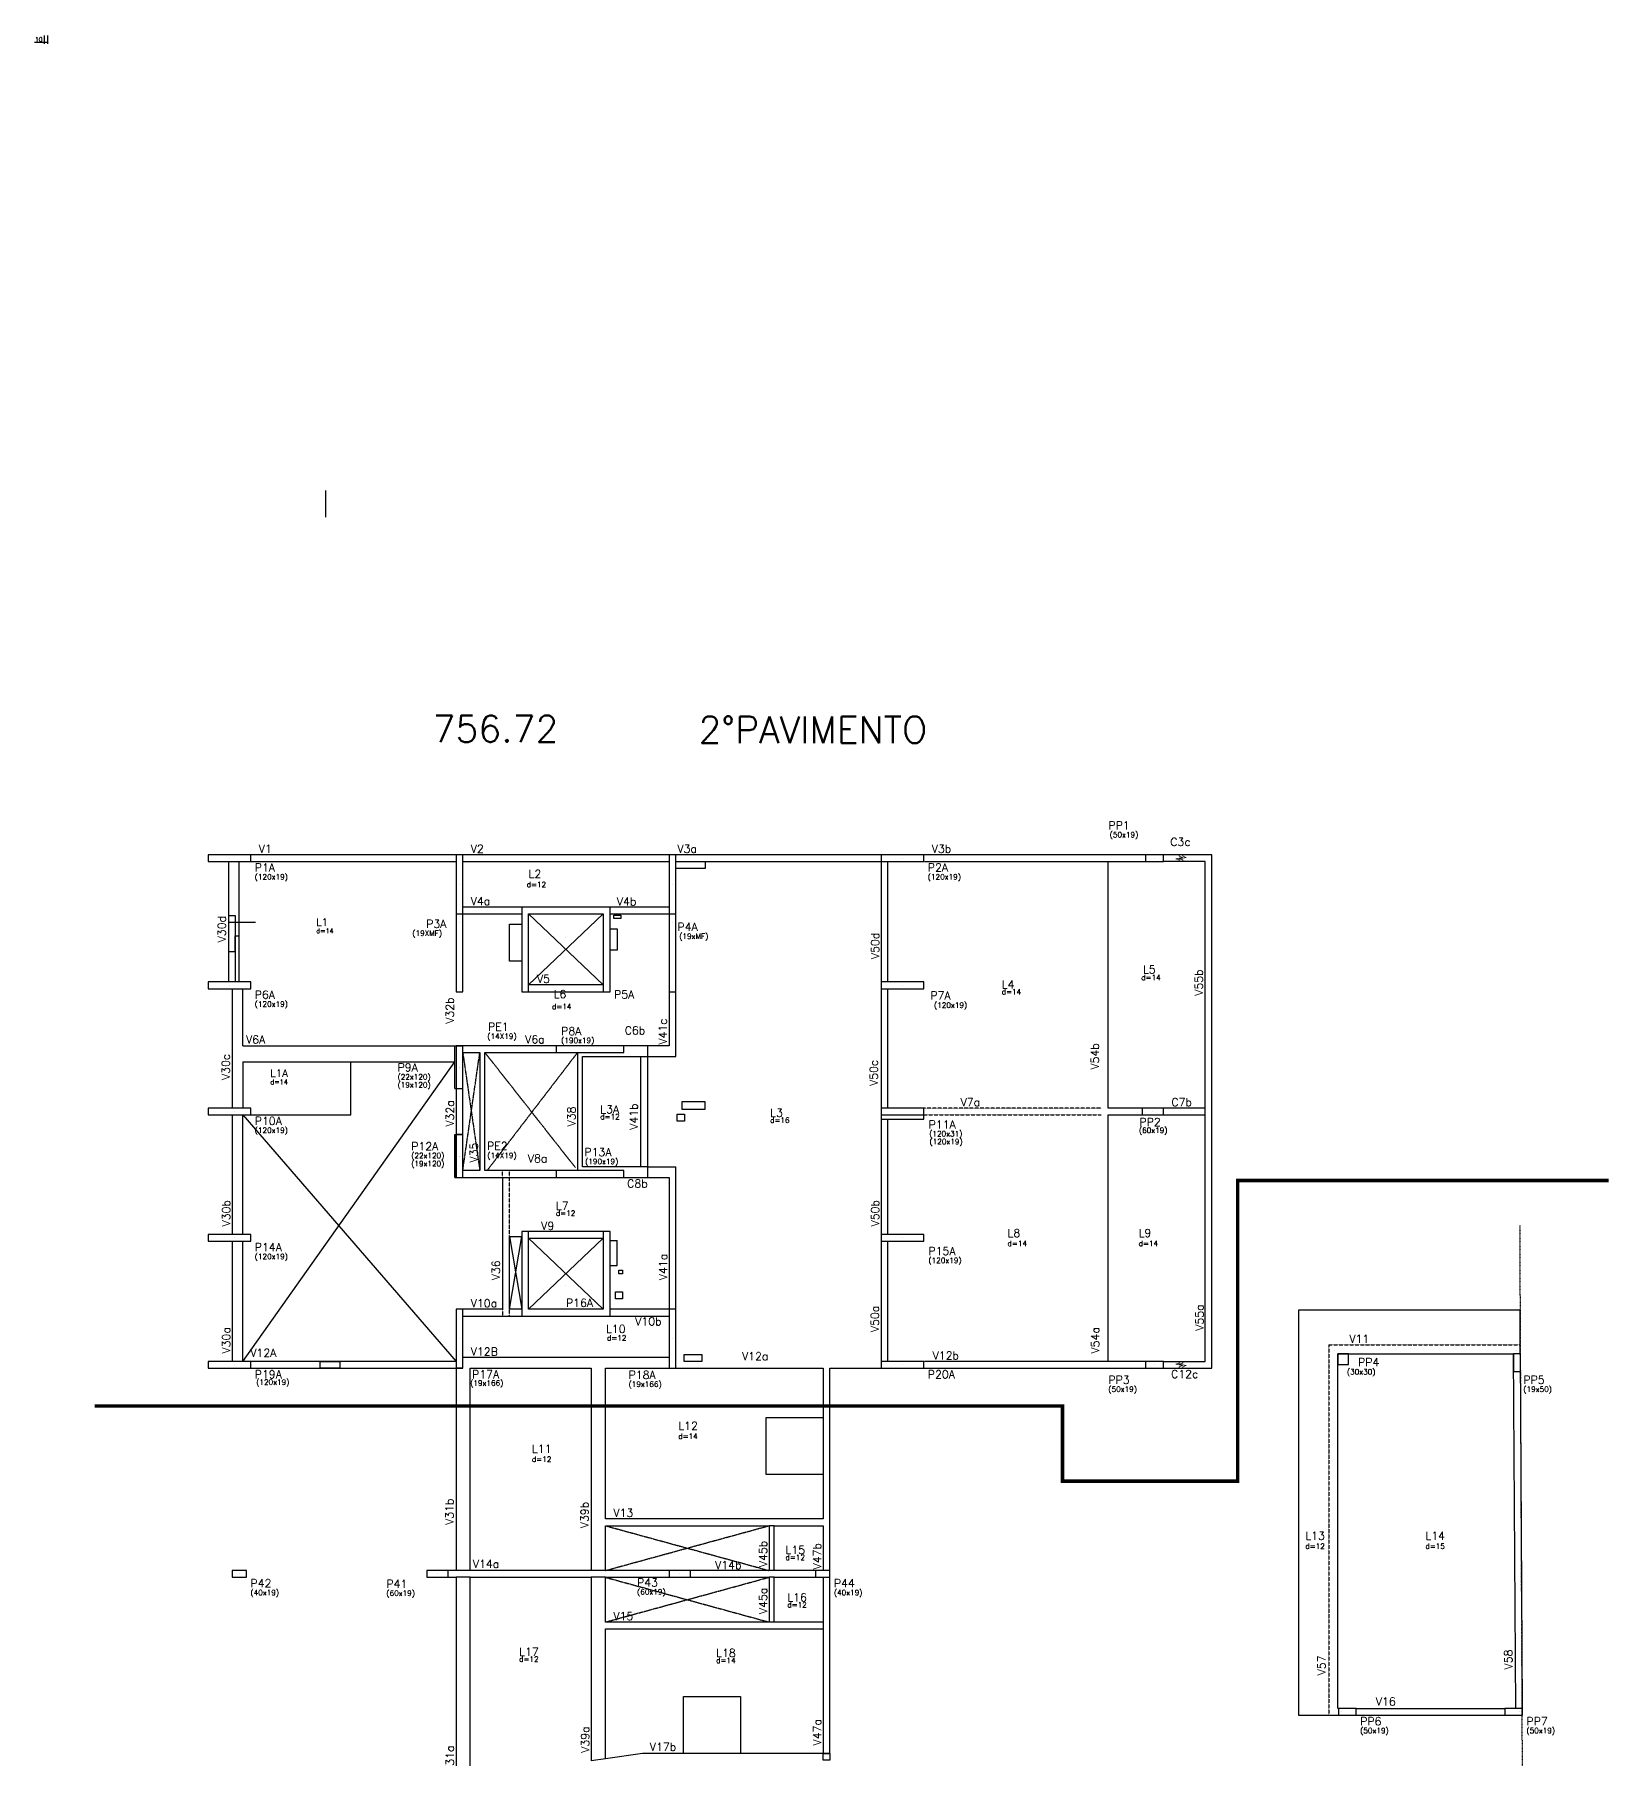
# Model space of a CAD drawing. Extents: x -40810 to 33675, y -2018 to 21213.
# Drawn here: x -1311 to 3119, y 10576 to 15426 of the extents above; entities that cross this region are included whole.
import ezdxf

# ---------------------------------------------------------------- set-up
doc = ezdxf.new("R2010")
doc.units = 0
for name, pattern in [('ESTILO_TQS_0001', [1, 0.7, -0.3]), ('ESTILO_TQS_0003', [1.5, 0.5, -0.4, 0.1, -0.5]), ('TRAZO_HUECO', [0.75, 0.5, -0.25])]:
    doc.linetypes.add(name, pattern=pattern)
doc.layers.get('0').update_dxf_attribs({"color": 1, "lineweight": 9})
for name, color, linetype in [('1', 5, 'Continuous'), ('10', 7, 'Continuous'), ('12', 3, 'Continuous'), ('13', 7, 'Continuous'), ('18', 9, 'Continuous'), ('19', 5, 'Continuous'), ('201', 7, 'ESTILO_TQS_0001'), ('24', 5, 'ESTILO_TQS_0003'), ('241', 7, 'TRAZO_HUECO'), ('242', 3, 'Continuous'), ('3', 2, 'Continuous'), ('4', 2, 'Continuous'), ('42', 7, 'Continuous'), ('51', 6, 'Continuous'), ('8', 5, 'Continuous'), ('9', 3, 'Continuous'), ('STEPHANIE', 6, 'Continuous')]:
    doc.layers.add(name, color=color, linetype=linetype)
doc.styles.add('Romans', font='romans.shx', dxfattribs={"height": 12})
doc.styles.get("Standard").update_dxf_attribs({"font": 'romans.shx', "width": 0.8})
doc.dimstyles.new('PAINEL', dxfattribs={"dimtxt": 10, "dimasz": 3, "dimexe": 3, "dimexo": 3, "dimgap": 3, "dimtad": 3, "dimdec": 1, "dimzin": 12, "dimdsep": 46, "dimtxsty": 'Romans', "dimblk1": 'OBLIQUE', "dimblk2": 'OBLIQUE', "dimsah": 1, "dimcen": 0.9, "dimclrd": 16, "dimclre": 16, "dimclrt": 240, "dimadec": 1, "dimazin": 3, "dimtfac": 1, "dimtdec": 1, "dimtmove": 0, "dimatfit": 3, "dimldrblk": 'OBLIQUE', "dimfxl": 1, "dimtolj": 1, "dimtzin": 12, "dimlwd": -1, "dimlwe": -1, "dimarcsym": 1})

# ---------------------------------------------------------------- blocks, each defined once
blk = doc.blocks.new('_Oblique')
at = {"color": 0, "linetype": 'ByBlock', "lineweight": -2}
blk.add_line((-0.5, -0.5), (0.5, 0.5), dxfattribs=at)
blk = doc.blocks.new('*D3596')
at = {"layer": 'Defpoints', "color": 0, "linetype": 'Continuous', "transparency": 16777216}
for p in [(-1284.1, 15426.2), (-1274.1, 15426.2), (-1284.1, 15403.4)]:
    blk.add_point(p, dxfattribs=at)
at = {"layer": 'STEPHANIE', "color": 16, "transparency": 16777216}
for p, q in [((-1284.1, 15403.4), (-1310.8, 15403.4)), ((-1284.1, 15423.2), (-1284.1, 15400.4)), ((-1274.1, 15403.4), (-1284.1, 15403.4)), ((-1274.1, 15423.2), (-1274.1, 15400.4))]:
    blk.add_line(p, q, dxfattribs=at)
at = {"layer": 'STEPHANIE', "color": 16, "linetype": 'Continuous', "transparency": 16777216, "xscale": 3, "yscale": 3, "zscale": 3, "rotation": 180}
blk.add_blockref('_Oblique', (-1284.1, 15403.4), dxfattribs=at)
at = {"layer": 'STEPHANIE', "color": 16, "linetype": 'Continuous', "transparency": 16777216, "xscale": 3, "yscale": 3, "zscale": 3}
blk.add_blockref('_Oblique', (-1274.1, 15403.4), dxfattribs=at)
at = {"layer": 'STEPHANIE', "color": 240, "linetype": 'Continuous', "transparency": 16777216, "insert": (-1298.9, 15412.4), "char_height": 12, "attachment_point": 5, "style": 'Romans'}
blk.add_mtext('\\A1;10', dxfattribs=at)

msp = doc.modelspace()

# ---------------------------------------------------------------- linework, layer by layer
for points in [[(1906.948, 13100.825), (1906.948, 13105.158), (1897.448, 13108.325), (1916.448, 13112.325), (1906.948, 13115.491), (1906.948, 13119.825)], [(1916.948, 13100.825), (1916.948, 13105.158), (1907.448, 13108.325), (1926.448, 13112.325), (1916.948, 13115.491), (1916.948, 13119.825)], [(1906.948, 11694.825), (1906.948, 11690.491), (1897.448, 11687.325), (1916.448, 11683.325), (1906.948, 11680.158), (1906.948, 11675.825)], [(1916.948, 11694.825), (1916.948, 11690.491), (1907.448, 11687.325), (1926.448, 11683.325), (1916.948, 11680.158), (1916.948, 11675.825)]]:
    msp.add_lwpolyline(points)
at = {"layer": '1'}
for p, q in [((1069.066, 13100.825), (1069.066, 12762.325)), ((1980.066, 13100.825), (1862.566, 13100.825)), ((-765.934, 12949.325), (-746.934, 12949.325)), ((-746.934, 12949.325), (-746.934, 12762.325)), ((-724.934, 12582.825), (-128.934, 12582.825)), ((-724.934, 12537.825), (-128.934, 12537.825)), ((-724.934, 12537.825), (-724.934, 12407.325)), ((-421.934, 12388.325), (-421.934, 12537.825)), ((412.066, 12552.825), (492.066, 12552.825)), ((-702.934, 12388.325), (-421.934, 12388.325)), ((412.066, 12242.825), (492.066, 12242.825)), ((5.066, 11841.825), (-106.934, 11841.825)), ((1862.561, 11694.825), (1980.066, 11694.825)), ((2404.566, 10719.325), (2822.066, 10719.325))]:
    msp.add_line(p, q, dxfattribs=at)
for points in [[(-765.934, 13100.825), (-765.934, 12762.325)], [(-735.934, 12762.325), (-735.934, 13100.825)], [(-106.934, 13119.825), (-702.934, 13119.825)], [(-702.934, 13100.825), (-125.934, 13100.825)], [(474.066, 13119.825), (-106.934, 13119.825)], [(-106.934, 13100.825), (474.066, 13100.825)], [(1069.066, 13119.825), (474.066, 13119.825)], [(493.066, 13100.825), (1069.066, 13100.825)], [(1088.066, 12762.325), (1088.066, 13100.825)], [(1697.566, 13119.825), (1189.066, 13119.825)], [(1191.294, 13100.825), (1812.566, 13100.825)], [(1812.566, 13119.825), (1697.566, 13119.825)], [(1707.066, 12407.325), (1707.066, 13100.825)], [(1999.066, 13119.825), (1862.566, 13119.825)], [(1980.066, 11694.825), (1980.066, 13100.825)], [(1999.066, 12397.825), (1999.066, 13119.825)], [(59.066, 12972.825), (-106.934, 12972.825)], [(-106.934, 12953.825), (59.066, 12953.825)], [(473.066, 12972.825), (307.066, 12972.825)], [(307.066, 12953.825), (473.066, 12953.825)], [(-754.934, 12743.325), (-754.934, 12407.325)], [(-724.934, 12582.825), (-724.934, 12743.325)], [(288.066, 12753.825), (78.066, 12753.825)], [(78.066, 12734.825), (288.066, 12734.825)], [(473.066, 12734.825), (473.066, 12582.825)], [(492.066, 12552.825), (492.066, 12734.825)], [(1069.066, 12743.325), (1069.066, 12407.32)], [(1088.066, 12407.32), (1088.066, 12743.325)], [(-45.435, 12582.825), (-106.934, 12582.825)], [(-106.934, 12563.825), (-58.935, 12563.825)], [(-58.935, 12563.825), (-58.935, 12231.825)], [(155.566, 12582.825), (-45.435, 12582.825)], [(-44.935, 12563.825), (155.566, 12563.825)], [(-44.935, 12231.825), (-44.935, 12563.825)], [(216.065, 12563.825), (216.065, 12231.825)], [(473.066, 12582.825), (345.566, 12582.825)], [(412.066, 12582.825), (412.066, 12212.825)], [(230.065, 12552.825), (412.066, 12552.825)], [(230.065, 12242.825), (230.065, 12552.825)], [(393.066, 12552.825), (393.066, 12242.825)], [(-125.934, 12462.825), (-125.934, 12332.825)], [(-106.934, 12332.825), (-106.934, 12462.825)], [(-754.934, 12388.325), (-754.934, 12052.325)], [(-724.934, 12052.325), (-724.934, 12388.325)], [(1069.066, 12376.32), (1069.066, 12052.325)], [(1088.066, 12052.325), (1088.066, 12376.32)], [(1802.566, 12407.325), (1707.066, 12407.325)], [(1707.066, 12388.325), (1802.566, 12388.325)], [(1707.066, 11694.825), (1707.066, 12388.325)], [(1980.066, 12407.325), (1862.566, 12407.325)], [(1862.566, 12388.325), (1980.066, 12388.325)], [(1999.066, 11675.825), (1999.066, 12397.825)], [(-58.935, 12231.825), (-106.934, 12231.825)], [(155.566, 12231.825), (-44.935, 12231.825)], [(412.066, 12242.825), (230.065, 12242.825)], [(492.066, 11841.825), (492.066, 12242.825)], [(-106.934, 12212.825), (-45.435, 12212.825)], [(-45.435, 12212.825), (155.566, 12212.825)], [(5.066, 12212.825), (5.066, 11841.825)], [(345.566, 12212.825), (473.066, 12212.825)], [(473.066, 12212.825), (473.066, 11841.825)], [(-754.934, 12033.325), (-754.934, 11694.825)], [(-724.934, 11694.825), (-724.934, 12033.325)], [(288.066, 12060.825), (78.066, 12060.825)], [(78.066, 12041.825), (288.066, 12041.825)], [(1069.066, 12033.325), (1069.066, 11694.825)], [(1088.066, 11694.825), (1088.066, 12033.325)], [(472.066, 11841.825), (307.066, 11841.825)], [(492.066, 11841.825), (491.066, 11841.825)], [(2364.066, 11839.821), (2242.566, 11839.821)], [(2242.566, 11839.821), (2242.566, 10700.325)], [(2865.19, 11839.821), (2364.066, 11839.821)], [(2865.951, 11714.825), (2865.19, 11839.821)], [(-106.934, 11822.825), (59.066, 11822.825)], [(307.066, 11822.825), (472.066, 11822.825)], [(-125.934, 11694.825), (-724.934, 11694.825)], [(-105.934, 11705.825), (-106.934, 11705.825)], [(473.066, 11705.825), (-105.934, 11705.825)], [(1812.561, 11694.825), (1191.373, 11694.825)], [(2352.566, 11716.825), (2846.305, 11716.825)], [(2352.566, 10719.325), (2352.566, 11716.825)], [(2853.009, 10719.211), (2847.067, 11716.711)], [(2872.008, 10719.325), (2866.066, 11716.825)], [(-702.934, 11675.825), (-125.934, 11675.825)], [(-106.934, 11675.825), (-125.934, 11675.825)], [(-125.934, 11675.825), (-125.934, 11107.325)], [(-85.934, 11675.825), (254.066, 11675.825)], [(-85.934, 11107.325), (-85.934, 11675.825)], [(254.066, 11675.825), (254.066, 11242.825)], [(294.066, 11675.825), (473.066, 11675.825)], [(294.066, 11252.325), (294.066, 11675.825)], [(492.066, 11675.825), (906.066, 11675.825)], [(906.066, 11675.825), (906.066, 11252.325)], [(925.066, 11675.825), (1069.066, 11675.825)], [(925.066, 11242.825), (925.066, 11675.825)], [(1189.066, 11675.825), (1697.566, 11675.825)], [(1697.566, 11675.825), (1812.561, 11675.825)], [(1862.561, 11675.825), (1999.066, 11675.825)], [(254.066, 11242.825), (254.066, 11107.325)], [(761.066, 11252.325), (294.066, 11252.325)], [(294.066, 11233.325), (754.066, 11233.325)], [(294.066, 11107.325), (294.066, 11233.325)], [(754.066, 11233.325), (754.066, 11107.325)], [(768.066, 11233.325), (754.066, 11233.325)], [(906.066, 11252.325), (761.066, 11252.325)], [(768.066, 11233.325), (906.066, 11233.325)], [(768.066, 11107.325), (768.066, 11233.325)], [(906.066, 11233.325), (906.066, 11107.325)], [(925.066, 11107.325), (925.066, 11242.825)], [(-125.934, 11107.325), (-147.934, 11107.325)], [(-85.934, 11107.325), (-125.934, 11107.325)], [(254.066, 11107.325), (-85.934, 11107.325)], [(294.066, 11107.325), (254.066, 11107.325)], [(473.066, 11107.325), (294.066, 11107.325)], [(754.066, 11107.325), (533.066, 11107.325)], [(768.066, 11107.325), (754.066, 11107.325)], [(885.066, 11107.325), (768.066, 11107.325)], [(-147.934, 11088.325), (-125.934, 11088.325)], [(-125.934, 11088.325), (-125.934, 10518.534)], [(-85.934, 11088.325), (-125.934, 11088.325)], [(-85.934, 11088.325), (254.066, 11088.325)], [(-85.934, 10524.202), (-85.934, 11088.325)], [(254.066, 11088.325), (254.066, 10952.825)], [(294.066, 11088.325), (254.066, 11088.325)], [(294.066, 11088.325), (473.066, 11088.325)], [(294.066, 10962.325), (294.066, 11088.325)], [(533.066, 11088.325), (754.066, 11088.325)], [(754.066, 11088.325), (754.066, 10962.325)], [(768.066, 11088.325), (754.066, 11088.325)], [(768.066, 11088.325), (885.066, 11088.325)], [(768.066, 10962.325), (768.066, 11088.325)], [(906.066, 11088.325), (906.066, 10962.325)], [(925.066, 10952.825), (925.066, 11088.325)], [(754.066, 10962.325), (294.066, 10962.325)], [(768.066, 10962.325), (754.066, 10962.325)], [(906.066, 10962.325), (768.066, 10962.325)], [(906.066, 10962.325), (906.066, 10592.825)], [(254.066, 10952.825), (254.066, 10572.38)], [(294.066, 10943.325), (761.066, 10943.325)], [(294.066, 10578.048), (294.066, 10943.325)], [(761.066, 10943.325), (906.066, 10943.325)], [(925.066, 10592.825), (925.066, 10952.825)], [(2242.566, 10700.325), (2354.566, 10700.325)], [(2404.566, 10700.325), (2853.066, 10700.325)], [(294.066, 10578.048), (254.066, 10572.38)], [(398.348, 10592.825), (294.066, 10578.048)], [(409.566, 10592.825), (398.348, 10592.825)], [(906.066, 10592.825), (409.566, 10592.825)], [(925.066, 10592.825), (906.066, 10592.825)]]:
    msp.add_lwpolyline(points, dxfattribs=at)
at = {"layer": '18'}
for points in [[(-689.303, 12929.46), (-765.934, 12929.46), (-765.934, 12847.46), (-746.934, 12847.46), (-746.934, 12891.46), (-735.934, 12891.46), (-735.934, 12917.46)], [(-507.437, 11694.825), (-452.437, 11694.825), (-452.437, 11675.825), (-507.437, 11675.825), (-507.437, 11694.825)]]:
    msp.add_lwpolyline(points, dxfattribs=at)
at = {"layer": '19'}
for p, q in [((78.066, 12753.825), (288.066, 12953.825)), ((78.066, 12953.825), (288.066, 12753.825)), ((-724.934, 11694.825), (-128.934, 12537.825)), ((-724.934, 12388.325), (-125.934, 11694.825)), ((78.066, 12041.825), (288.066, 11841.825)), ((78.066, 11841.825), (288.066, 12041.825))]:
    msp.add_line(p, q, dxfattribs=at)
at = {"layer": '201'}
for p, q in [((5.066, 12212.825), (5.066, 12231.825)), ((5.066, 11841.825), (5.066, 11822.825))]:
    msp.add_line(p, q, dxfattribs=at)
for points in [[(1688.066, 12407.325), (1189.066, 12407.325)], [(1189.066, 12388.325), (1688.066, 12388.325)], [(24.066, 11822.825), (24.066, 12231.825)], [(2327.566, 11741.825), (2327.566, 10700.325)], [(2327.566, 11741.825), (2865.823, 11741.825)]]:
    msp.add_lwpolyline(points, dxfattribs=at)
at = {"layer": '201', "linetype": 'ESTILO_TQS_0001'}
msp.add_lwpolyline([(59.066, 11841.825), (24.066, 11841.825)], dxfattribs=at)
at = {"layer": '24'}
msp.add_line((2864.226, 12077.41), (2871.932, 10364.342), dxfattribs=at)
at = {"layer": '241'}
for p, q in [((-106.934, 12231.825), (-58.935, 12563.825)), ((-106.934, 12563.825), (-58.935, 12231.825)), ((-44.935, 12563.825), (209.603, 12240.046)), ((-38.435, 12231.825), (216.065, 12563.825)), ((294.066, 11107.325), (754.066, 11233.325)), ((294.066, 11233.325), (754.066, 11107.325)), ((294.066, 10962.325), (754.066, 11088.325)), ((294.066, 11088.325), (754.066, 10962.325))]:
    msp.add_line(p, q, dxfattribs=at)
at = {"layer": '242'}
for p, q in [((-762.934, 13110.325), (-762.934, 13110.325)), ((1129.066, 13110.325), (1129.066, 13110.325)), ((1837.566, 13110.325), (1837.566, 13110.325)), ((-116.434, 13036.825), (-116.434, 13036.825)), ((482.566, 13036.825), (482.566, 13036.825)), ((-116.434, 12930.325), (-116.434, 12930.325)), ((482.566, 12930.325), (482.566, 12930.325)), ((183.066, 12887.345), (183.066, 12887.345)), ((-762.934, 12752.825), (-762.934, 12752.825)), ((1129.066, 12752.825), (1129.066, 12752.825)), ((354.427, 12653.118), (354.427, 12653.118)), ((250.566, 12573.325), (250.566, 12573.325)), ((-116.434, 12522.825), (-116.434, 12522.825)), ((-114.934, 12522.825), (-114.934, 12522.825)), ((-747.934, 12397.825), (-747.934, 12397.825)), ((1832.566, 12397.825), (1832.566, 12397.825)), ((-116.434, 12272.825), (-116.434, 12272.825)), ((-114.934, 12272.825), (-114.934, 12272.825)), ((250.566, 12222.325), (250.566, 12222.325)), ((-747.934, 12042.825), (-747.934, 12042.825)), ((1129.066, 12042.825), (1129.066, 12042.825)), ((183.066, 11908.304), (183.066, 11908.304)), ((-116.434, 11758.825), (-116.434, 11758.825)), ((482.566, 11758.825), (482.566, 11758.825)), ((2343.066, 11726.325), (2343.066, 11726.325)), ((2856.566, 11726.325), (2856.566, 11726.325)), ((-747.934, 11685.325), (-747.934, 11685.325)), ((1129.066, 11685.325), (1129.066, 11685.325)), ((1837.561, 11685.325), (1837.561, 11685.325)), ((-734.934, 11097.825), (-734.934, 11097.825)), ((-177.934, 11097.825), (-177.934, 11097.825)), ((503.066, 11097.825), (503.066, 11097.825)), ((905.066, 11097.825), (905.066, 11097.825)), ((2364.066, 10709.825), (2364.066, 10709.825)), ((2862.566, 10709.825), (2862.566, 10709.825))]:
    msp.add_line(p, q, dxfattribs=at)
at = {"layer": '3'}
for points in [[(-822.934, 13100.825), (-702.934, 13100.825), (-702.934, 13119.825), (-822.934, 13119.825), (-822.934, 13100.825)], [(-125.934, 12953.825), (-106.934, 12953.825), (-106.934, 13119.825), (-125.934, 13119.825), (-125.934, 12953.825)], [(473.066, 12953.825), (492.066, 12953.825), (492.066, 13119.825), (473.066, 13119.825), (473.066, 12953.825)], [(1069.066, 13100.825), (1189.066, 13100.825), (1189.066, 13119.825), (1069.066, 13119.825), (1069.066, 13100.825)], [(288.066, 12734.825), (307.066, 12734.825), (307.066, 12972.825), (59.066, 12972.825), (59.066, 12734.825), (78.066, 12734.825), (78.066, 12953.825), (288.066, 12953.825), (288.066, 12734.825)], [(-822.934, 12743.325), (-702.934, 12743.325), (-702.934, 12762.325), (-822.934, 12762.325), (-822.934, 12743.325)], [(1069.066, 12743.325), (1189.066, 12743.325), (1189.066, 12762.325), (1069.066, 12762.325), (1069.066, 12743.325)], [(-125.934, 12462.825), (-106.934, 12462.825), (-106.934, 12582.825), (-125.934, 12582.825), (-125.934, 12462.825)], [(155.566, 12563.825), (345.566, 12563.825), (345.566, 12582.825), (155.566, 12582.825), (155.566, 12563.825)], [(-822.934, 12388.325), (-702.934, 12388.325), (-702.934, 12407.325), (-822.934, 12407.325), (-822.934, 12388.325)], [(1069.066, 12388.325), (1189.066, 12388.325), (1189.066, 12407.325), (1069.066, 12407.325), (1069.066, 12388.325)], [(-125.934, 12212.825), (-106.934, 12212.825), (-106.934, 12332.825), (-125.934, 12332.825), (-125.934, 12212.825)], [(155.566, 12212.825), (345.566, 12212.825), (345.566, 12231.825), (155.566, 12231.825), (155.566, 12212.825)], [(-822.934, 12033.325), (-702.934, 12033.325), (-702.934, 12052.325), (-822.934, 12052.325), (-822.934, 12033.325)], [(288.066, 12060.825), (288.066, 11841.825), (78.066, 11841.825), (78.066, 12060.825), (59.066, 12060.825), (59.066, 11822.825), (307.066, 11822.825), (307.066, 12060.825), (288.066, 12060.825)], [(1069.066, 12033.325), (1189.066, 12033.325), (1189.066, 12052.325), (1069.066, 12052.325), (1069.066, 12033.325)], [(-125.934, 11675.825), (-106.934, 11675.825), (-106.934, 11841.825), (-125.934, 11841.825), (-125.934, 11675.825)], [(473.066, 11675.825), (492.066, 11675.825), (492.066, 11841.825), (473.066, 11841.825), (473.066, 11675.825)], [(-822.934, 11675.825), (-702.934, 11675.825), (-702.934, 11694.825), (-822.934, 11694.825), (-822.934, 11675.825)], [(1069.066, 11675.825), (1189.066, 11675.825), (1189.066, 11694.825), (1069.066, 11694.825), (1069.066, 11675.825)], [(-754.934, 11088.325), (-714.934, 11088.325), (-714.934, 11107.325), (-754.934, 11107.325), (-754.934, 11088.325)], [(-207.934, 11088.325), (-147.934, 11088.325), (-147.934, 11107.325), (-207.934, 11107.325), (-207.934, 11088.325)], [(473.066, 11088.325), (533.066, 11088.325), (533.066, 11107.325), (473.066, 11107.325), (473.066, 11088.325)], [(885.066, 11088.325), (925.066, 11088.325), (925.066, 11107.325), (885.066, 11107.325), (885.066, 11088.325)]]:
    msp.add_lwpolyline(points, dxfattribs=at)
at = {"layer": '4'}
for p, q in [((-125.934, 12953.825), (-125.934, 12734.825)), ((-106.934, 12734.825), (-106.934, 12953.825)), ((473.066, 12953.825), (473.066, 12734.825)), ((492.066, 12734.825), (492.066, 12953.825)), ((-125.934, 12734.825), (-106.934, 12734.825)), ((473.066, 12734.825), (492.066, 12734.825)), ((-128.934, 12462.825), (-128.934, 12582.825)), ((-128.934, 12582.825), (-106.934, 12582.825)), ((-125.934, 12582.825), (-125.934, 12462.825)), ((-128.934, 12462.825), (-106.934, 12462.825)), ((1189.066, 12407.32), (1069.066, 12407.32)), ((-128.934, 12212.825), (-128.934, 12332.825)), ((-128.934, 12332.825), (-106.934, 12332.825)), ((-128.934, 12332.825), (-106.934, 12332.825)), ((-125.934, 12332.825), (-125.934, 12212.825)), ((-125.934, 12212.825), (-125.934, 12332.825)), ((-128.934, 12212.825), (-106.934, 12212.825)), ((-128.934, 12212.825), (-106.934, 12212.825))]:
    msp.add_line(p, q, dxfattribs=at)
for points in [[(1812.566, 13100.825), (1862.566, 13100.825), (1862.566, 13119.825), (1812.566, 13119.825), (1812.566, 13100.825)], [(1069.066, 12388.325), (1069.066, 12376.32), (1189.066, 12376.32), (1189.066, 12388.325)], [(1802.566, 12388.325), (1862.566, 12388.325), (1862.566, 12407.325), (1802.566, 12407.325), (1802.566, 12388.325)], [(1812.561, 11675.825), (1862.561, 11675.825), (1862.561, 11694.825), (1812.561, 11694.825), (1812.561, 11675.825)], [(2352.566, 11686.825), (2382.566, 11686.825), (2382.566, 11716.825), (2352.566, 11716.825), (2352.566, 11686.825)], [(2847.066, 11666.825), (2866.066, 11666.825), (2866.066, 11716.825), (2847.066, 11716.825), (2847.066, 11666.825)], [(2354.566, 10700.325), (2404.566, 10700.325), (2404.566, 10719.325), (2354.566, 10719.325), (2354.566, 10700.325)], [(2822.066, 10700.325), (2872.066, 10700.325), (2872.066, 10719.325), (2822.066, 10719.325), (2822.066, 10700.325)], [(906.066, 10592.825), (925.066, 10592.825), (925.066, 10573.825), (906.066, 10573.825), (906.066, 10592.825)]]:
    msp.add_lwpolyline(points, dxfattribs=at)
at = {"layer": '42', "linetype": 'Continuous'}
for p, q in [((317.561, 12950.324), (337.561, 12950.324)), ((317.561, 12940.324), (317.561, 12950.324)), ((337.561, 12950.324), (337.561, 12940.324)), ((337.561, 12940.324), (317.561, 12940.324))]:
    msp.add_line(p, q, dxfattribs=at)
at = {"layer": '42'}
for p, q in [((24.066, 11841.825), (59.066, 12046.825)), ((24.066, 12046.825), (59.066, 11841.825)), ((307.066, 12034.825), (327.066, 12034.825)), ((327.066, 11964.825), (327.066, 12034.825)), ((307.066, 11964.825), (327.066, 11964.825))]:
    msp.add_line(p, q, dxfattribs=at)
for points in [[(574.066, 13080.824), (492.066, 13080.824), (492.066, 13100.824), (574.066, 13100.824), (574.066, 13080.824)], [(59.066, 12820.825), (24.066, 12820.825), (24.066, 12924.825), (59.066, 12924.825), (59.066, 12820.825)], [(307.066, 12911.82), (327.066, 12911.82), (327.066, 12851.82), (307.066, 12851.82), (307.066, 12911.82)], [(574.066, 12424.825), (509.066, 12424.825), (509.066, 12404.825), (574.066, 12404.825), (574.066, 12424.825)], [(496.066, 12390.825), (516.066, 12390.825), (516.066, 12370.825), (496.066, 12370.825), (496.066, 12390.825)], [(24.066, 12046.825), (59.066, 12046.825), (59.066, 11841.825), (24.066, 11841.825), (24.066, 12046.825)], [(332.066, 11951.825), (342.066, 11951.825), (342.066, 11941.825), (332.066, 11941.825), (332.066, 11951.825)], [(322.066, 11890.825), (342.066, 11890.825), (342.066, 11870.825), (322.066, 11870.825), (322.066, 11890.825)], [(565.069, 11694.825), (515.069, 11694.825), (515.069, 11714.825), (565.069, 11714.825), (565.069, 11694.825)], [(906.066, 11377.325), (746.066, 11377.325), (746.066, 11537.325), (906.066, 11537.325), (906.066, 11377.325)], [(674.066, 10592.825), (514.066, 10592.825), (514.066, 10752.825), (674.066, 10752.825), (674.066, 10592.825)]]:
    msp.add_lwpolyline(points, dxfattribs=at)
at = {"layer": '51'}
msp.add_line((-491.492, 14069.402), (-491.492, 14144.402), dxfattribs=at)
at = {"layer": 'STEPHANIE', "linetype": 'Continuous', "const_width": 10}
msp.add_lwpolyline([(-1141.585, 11569.842), (1579.091, 11569.842), (1579.091, 11358.693), (2071.36, 11358.693), (2071.36, 12203.885), (3114.499, 12203.885)], dxfattribs=at)

# ---------------------------------------------------------------- texts
for s, p in [('756.72', (-191.709, 13436.615)), ('2%%dPAVIMENTO', (555.814, 13434.05))]:
    msp.add_text(s, height=75).set_placement(p)
at = {"layer": '10'}
for s, height, p in [('L2', 22.5, (77.987, 13054.973)), ('L1', 21, (-518.828, 12919.953)), ('L5', 22.5, (1805.236, 12785.989)), ('L4', 22.5, (1408.233, 12744.087)), ('L6', 22.5, (148.64, 12716.741)), ('L1A', 21, (-647.803, 12495.15)), ('L3A', 22.5, (279.68, 12392.763)), ('L3', 22.5, (757.239, 12382.907)), ('L7', 22.5, (154.939, 12121.55)), ('L8', 22.5, (1424.551, 12045.072)), ('L9', 22.5, (1793.034, 12045.072)), ('L10', 22.5, (295.663, 11775.531)), ('L12', 22.5, (499.044, 11502.832)), ('L11', 22.5, (87.496, 11438.303)), ('L13', 22.5, (2261.812, 11193.684)), ('L14', 22.5, (2599.347, 11193.684)), ('L15', 22.5, (800.325, 11153.796)), ('L16', 22.5, (805.517, 11020.543)), ('L17', 22.5, (51.651, 10867.696)), ('L18', 22.5, (605.433, 10864.235))]:
    msp.add_text(s, height=height, dxfattribs=at).set_placement(p)
at = {"layer": '12'}
for s, p in [('(50x19)', (1711.665, 13168.824)), ('(120x19)', (-691.684, 13050.2)), ('(120x19)', (1200.316, 13050.2)), ('(19XMF)', (-248.742, 12891.714)), ('(19xMF)', (501.687, 12883.135)), ('(120x19)', (-691.684, 12692.7)), ('(120x19)', (1217.821, 12689.538)), ('(190x19)', (169.624, 12590.416)), ('(22x120)', (-290.269, 12487.793)), ('(19x120)', (-290.269, 12465.293)), ('(120x19)', (-691.684, 12337.7)), ('(120x31)', (1204.481, 12328.111)), ('(120x19)', (1205.139, 12305.732)), ('(60x19)', (1793.867, 12337.54)), ('(22x120)', (-251.797, 12266.325)), ('(19x120)', (-251.797, 12243.825)), ('(190x19)', (237.024, 12250.108)), ('(120x19)', (-691.684, 11982.7)), ('(120x19)', (1202.117, 11971.894)), ('(120x19)', (-687.421, 11629.483)), ('(19x166)', (-86.015, 11626.958)), ('(19x166)', (359.176, 11623.666)), ('(30x30)', (2378.51, 11658.44)), ('(50x19)', (1708.007, 11609.601)), ('(19x50)', (2874.461, 11609.553)), ('(40x19)', (-703.684, 11037.7)), ('(60x19)', (-321.694, 11035.978)), ('(60x19)', (383.08, 11039.74)), ('(40x19)', (936.316, 11037.7)), ('(50x19)', (2415.816, 10649.7)), ('(50x19)', (2883.316, 10649.7))]:
    msp.add_text(s, height=15, dxfattribs=at).set_placement(p)
at = {"layer": '13'}
for s, height, p in [('d=12', 15, (72.719, 13028.608)), ('d=14', 13.5, (-518.828, 12899.058)), ('d=14', 15, (1800.436, 12767.243)), ('d=14', 15, (1408.233, 12727.087)), ('d=14', 15, (143.989, 12685.315)), ('d=14', 13.5, (-647.803, 12474.255)), ('d=12', 15, (279.68, 12375.763)), ('d=16', 15, (757.239, 12365.907)), ('d=12', 15, (154.939, 12104.55)), ('d=14', 15, (1424.551, 12019.572)), ('d=14', 15, (1793.034, 12019.572)), ('d=12', 15, (298.5, 11753.814)), ('d=14', 15, (499.044, 11477.332)), ('d=12', 15, (87.496, 11412.803)), ('d=12', 15, (2261.812, 11168.184)), ('d=15', 15, (2599.347, 11168.184)), ('d=12', 15, (800.325, 11136.796)), ('d=12', 15, (805.517, 11003.543)), ('d=12', 15, (51.651, 10850.696)), ('d=14', 15, (605.433, 10847.235))]:
    msp.add_text(s, height=height, dxfattribs=at).set_placement(p)
at = {"layer": '8'}
for s, p in [('V1', (-680.434, 13125.45)), ('V2', (-84.434, 13125.45)), ('V3a', (496.566, 13125.45)), ('V3b', (1211.566, 13125.45)), ('C3c', (1882.034, 13144.628)), ('V4a', (-84.434, 12978.45)), ('V4b', (326.209, 12977.292)), ('V5', (101.566, 12759.45)), ('V6A', (-716.241, 12588.928)), ('V6a', (68.454, 12589.56)), ('C6b', (348.259, 12614.571)), ('V7a', (1292.566, 12412.95)), ('C7b', (1885.231, 12412.95)), ('V8a', (76.066, 12254.798)), ('C8b', (355.196, 12184.176)), ('V9', (113.467, 12065.092)), ('V10a', (-84.434, 11847.45)), ('V10b', (377.948, 11796.637)), ('V11', (2385.566, 11747.45)), ('V12A', (-704.091, 11708.126)), ('V12B', (-84.434, 11711.45)), ('V12a', (678.038, 11698.531)), ('V12b', (1213.873, 11700.45)), ('C12c', (1884.36, 11648.506)), ('V13', (316.566, 11257.95)), ('V14a', (-78.573, 11114.458)), ('V14b', (602.393, 11111.299)), ('V15', (316.566, 10967.95)), ('V16', (2459.853, 10727.765)), ('V17b', (418.924, 10600.092))]:
    msp.add_text(s, height=22.5, dxfattribs=at).set_placement(p)
for s, rotation, p in [('V30d', 90, (-773.116, 12873.585)), ('V50d', 90, (1063.441, 12826.358)), ('V55b', 90, (1973.206, 12723.208)), ('V32b', 90, (-132.205, 12644.724)), ('V41c', 90, (466.435, 12585.955)), ('V54b', 90, (1681.377, 12515.622)), ('V30c', 90, (-761.975, 12486.45)), ('V50c', 90, (1059.58, 12469.716)), ('V32a', 90, (-131.559, 12355.325)), ('V41b', 90, (384.799, 12346.554)), ('V38', 90, (210.013, 12355.933)), ('V35', 90, (-64.56, 12254.325)), ('V30b', 90, (-760.559, 12074.825)), ('V50b', 90, (1063.441, 12074.638)), ('V41a', 90, (467.441, 11923.524)), ('V36', 90, (-2.559, 11923.524)), ('V50a', 90, (1062.903, 11777.683)), ('V55a', 90, (1975.42, 11781.394)), ('V30a', 90, (-760.559, 11717.325)), ('V54a', 90, (1682.441, 11717.325)), ('V31b', 90, (-133.067, 11235.403)), ('V39b', 90, (246.933, 11226.353)), ('V45b', 90, (748.441, 11116.874)), ('V47b', 90, (900.441, 11110.289)), ('V45a', 90, (748.441, 10984.825)), ('V57', 90, (2318.576, 10812.489)), ('V58', 90.349, (2843.799, 10829.126)), ('V47a', 90, (900.441, 10615.325)), ('V39a', 90, (248.441, 10594.88)), ('V31a', 90, (-131.559, 10541.034))]:
    msp.add_text(s, height=22.5, rotation=rotation, dxfattribs=at).set_placement(p)
at = {"layer": '9'}
for s, height, p in [('PP1', 22.5, (1708.165, 13191.324)), ('P1A', 22.5, (-691.684, 13072.7)), ('P2A', 22.5, (1200.316, 13072.7)), ('P3A', 22.5, (-209.778, 12914.278)), ('P4A', 22.5, (496.581, 12905.635)), ('P6A', 22.5, (-691.684, 12715.2)), ('P5A', 22.5, (318.316, 12715.914)), ('P7A', 22.5, (1207.545, 12712.828)), ('(14X19)', 15, (-37.689, 12601.814)), ('PE1', 22.5, (-35.853, 12624.988)), ('P8A', 22.5, (169.624, 12612.916)), ('P9A', 22.5, (-290.269, 12510.793)), ('P10A', 22.5, (-691.684, 12360.2)), ('P11A', 22.5, (1202.549, 12349.937)), ('PP2', 22.5, (1795.381, 12356.985)), ('P12A', 22.5, (-251.797, 12288.825)), ('(14X19)', 15, (-37.739, 12266.964)), ('PE2', 22.5, (-38.669, 12289.77)), ('P13A', 22.5, (235.141, 12272.446)), ('P14A', 22.5, (-691.684, 12005.2)), ('P15A', 22.5, (1202.117, 11994.394)), ('P16A', 22.5, (183.187, 11848.751)), ('PP4', 22.5, (2409.954, 11681.779)), ('P19A', 22.5, (-691.684, 11647.7)), ('P17A', 22.5, (-80.741, 11647.7)), ('P18A', 22.5, (359.176, 11646.166)), ('P20A', 22.5, (1200.316, 11647.7)), ('PP3', 22.5, (1708.007, 11632.101)), ('PP5', 22.5, (2874.461, 11632.053)), ('P42', 22.5, (-703.684, 11060.2)), ('P41', 22.5, (-321.694, 11058.478)), ('P43', 22.5, (383.08, 11062.24)), ('P44', 22.5, (936.316, 11060.2)), ('PP6', 22.5, (2415.816, 10672.2)), ('PP7', 22.5, (2883.316, 10672.2))]:
    msp.add_text(s, height=height, dxfattribs=at).set_placement(p)

# ---------------------------------------------------------------- dimensions: what is measured, and where the dimension line sits
at = {"layer": 'STEPHANIE', "linetype": 'Continuous'}
dim = msp.add_linear_dim(base=(-1284.092, 15403.426), p1=(-1274.11, 15426.195), p2=(-1284.092, 15426.195), angle=180, dimstyle='PAINEL', dxfattribs=at)
dim.commit()
dim.dimension.update_dxf_attribs({"geometry": '*D3596', "text_midpoint": (-1298.949, 15412.426)})

doc.saveas('drawing.dxf')
